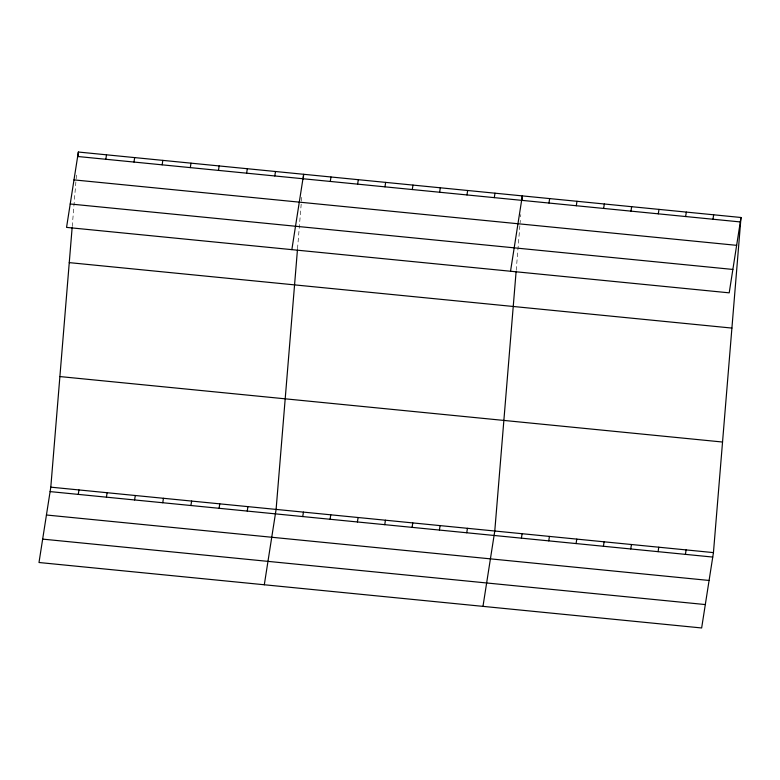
<?xml version="1.0" encoding="UTF-8"?>
<svg xmlns="http://www.w3.org/2000/svg" width="780" height="780" viewBox="0 0 780 780"><rect width="100%" height="100%" fill="white"/><g stroke="black" fill="none" stroke-linecap="round" stroke-linejoin="round"><path stroke-width="0.58" stroke-dasharray="3.9 2.92" d="M72.228 226.541L76.528 174.155M297.521 248.791L301.831 196.404M516.204 270.397L520.318 220.34M520.601 216.84L520.796 214.519"/><path stroke-width="1.17" d="M741 217.493L729.202 292.841L66.553 227.389L78.351 152.032L741 217.493L713.447 552.611L701.649 627.968L39 562.507L50.797 487.159L72.13 227.701M77.961 156.692L78.351 152.032M297.433 249.961L276.101 509.408L264.303 584.766M303.264 178.951L303.654 174.291L291.847 249.639M516.106 271.557L494.773 531.014L482.976 606.362M521.947 200.548L522.327 195.887L510.529 271.245M105.817 159.266L106.509 154.82M78.263 494.393L78.965 489.938M133.975 162.055L134.677 157.599M106.431 497.172L107.123 492.726M162.143 164.833L162.835 160.378M134.589 499.951L135.291 495.505M190.3 167.612L191.002 163.166M162.757 502.739L163.449 498.284M218.468 170.391L219.16 165.945M190.915 505.518L191.617 501.072M246.626 173.179L247.328 168.724M219.082 508.297L219.775 503.851M274.794 175.958L275.486 171.512M247.24 511.085L247.942 506.63M330.291 181.438L330.983 176.992M302.738 516.565L303.44 512.109M357.62 184.139L358.322 179.692M330.077 519.265L330.769 514.81M384.959 186.839L385.651 182.393M357.406 521.966L358.108 517.51M412.288 189.54L412.99 185.094M384.745 524.667L385.437 520.211M439.627 192.241L440.32 187.795M412.074 527.368L412.776 522.912M466.957 194.941L467.659 190.495M439.413 530.059L440.105 525.613M494.296 197.642L494.988 193.186M466.742 532.76L467.444 528.313M548.964 203.044L549.656 198.588M521.41 538.161L522.112 533.715M576.293 205.745L576.995 201.289M548.75 540.862L549.442 536.416M603.632 208.445L604.325 203.989M576.079 543.562L576.781 539.117M630.962 211.146L631.663 206.69M603.418 546.263L604.11 541.817M658.3 213.837L658.993 209.391M630.747 548.964L631.449 544.508M685.63 216.538L686.332 212.092M658.086 551.665L658.778 547.209M712.969 219.239L713.661 214.793M685.415 554.365L686.117 549.91M77.649 156.487L740.308 221.939M73.983 179.887L736.642 245.339M70.21 203.989L732.868 269.441M69.254 262.626L731.913 328.078M59.894 376.565L722.543 442.026M50.797 487.159L713.447 552.611M50.105 491.605L712.754 557.066M46.439 515.005L709.088 580.457M42.666 539.117L705.315 604.568"/></g></svg>
